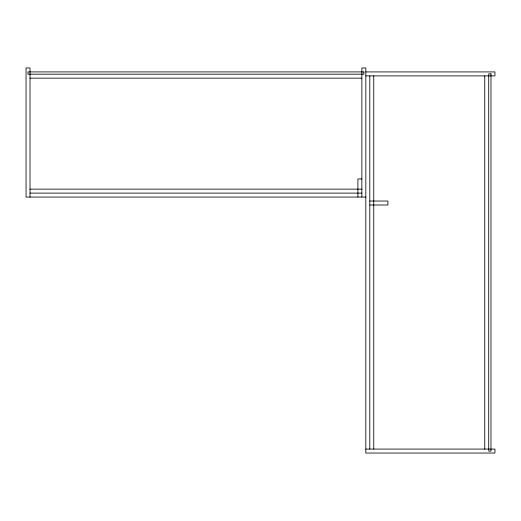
<?xml version="1.0" encoding="UTF-8"?>
<svg xmlns="http://www.w3.org/2000/svg" width="521" height="521" viewBox="0 0 521 521"><rect width="100%" height="100%" fill="white"/><g stroke="black" fill="none" stroke-linecap="round" stroke-linejoin="round"><path stroke-width="0.78" d="M365.833 71.918L494.95 71.918L494.95 75.884L365.833 75.884M30.016 78.15L361.867 78.15M361.867 178.95L357.907 178.95L357.907 197.075M30.016 189.143L361.867 189.143M30.016 193.109L361.867 193.109M365.833 197.075L26.05 197.075L26.05 67.958L30.016 67.958L30.016 197.075M369.799 201.041L387.917 201.041L387.917 205L369.799 205M365.833 449.082L494.95 449.082L494.95 453.042L365.833 453.042L365.833 67.958L361.867 67.958L361.867 197.075M484.758 75.884L484.758 449.082M373.759 75.884L373.759 449.082M369.799 75.884L369.799 449.082M363.905 71.918L27.978 71.918L27.978 74.184L363.905 74.184L363.905 71.918M490.984 73.845L488.718 73.845L488.718 451.121L490.984 451.121L490.984 73.845"/></g></svg>
